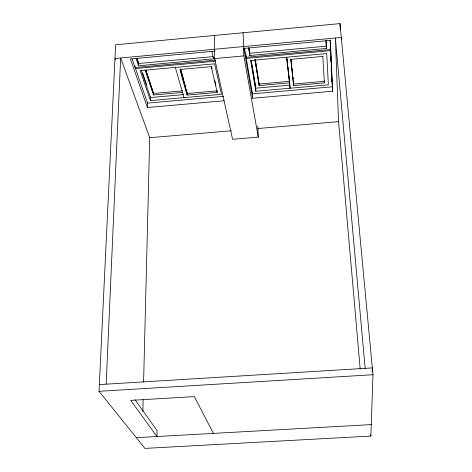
<?xml version="1.0" encoding="UTF-8"?>
<svg xmlns="http://www.w3.org/2000/svg" width="472" height="472" viewBox="0 0 472 472"><rect width="100%" height="100%" fill="white"/><g stroke="black" fill="none" stroke-linecap="round" stroke-linejoin="round"><path stroke-width="0.71" d="M217.197 91.167L217.214 92.4L187.071 95.079L187.083 91.999M182.629 92.394L153.465 94.996L153.518 92.547M150.438 100.607L140.202 70.635L214.642 63.814L221.48 94.311L150.438 100.607L150.527 96.961M142.851 411.584L143.146 399.808M143.588 382.137L149.724 137.712L120.649 57.991L106.165 384.173M224.336 100.742L147.388 107.516L147.524 102.418M372.219 371.582L372.337 367.906L99.344 384.591M213.503 56.911L213.533 58.858L138.532 65.767L138.62 63.177M370.856 436.063L372.974 374.727L339.999 23.6L115.628 44.781L99.026 391.294L144.928 448.4L370.856 436.063L370.726 434.6M135.169 66.227L135.122 67.52L215.604 60.115M214.937 51.106L130.372 58.959L147.388 107.516M212.766 56.652L138.609 63.502L136.809 58.203M214.66 58.587L243.859 55.897L258.261 137.128L232.602 139.287L214.66 58.587L214.335 35.465M248.567 48.056L249.818 55.513L326.465 48.451L326.04 40.167M135.488 68.57L215.108 61.254M322.866 56.428L290.817 59.354L293.619 85.615L324.4 82.877L322.824 56.31M182.635 90.86L153.5 93.462L145.7 70.039M254.892 59.46L259.11 85.579L289.625 82.86M217.191 90.86L187.077 93.539L180.31 69.296M324.27 81.326L293.525 84.063L290.876 59.23M183.325 94.624L150.515 97.539L141.228 70.21M290.026 85.137L255.712 88.187L251.027 60.209M255.836 91.267L328.353 84.842L326.73 53.542L250.661 60.516L255.836 91.267L255.665 86.866M223.516 96.406L147.506 103.12L132.195 59.094M330.14 40.002L332.282 86.789L252.455 93.845L244.461 47.967M252.62 98.259L332.66 91.214L330.347 40.386L243.882 48.415L252.62 98.259L252.402 92.382M149.123 137.759L231.38 130.768M257.818 128.526L338.607 121.658M99.026 391.294L372.974 374.727M136.314 437.686L371.257 424.599M135.11 399.784L157.07 430.635L156.964 436.535L130.685 400.38L194.311 396.604L213.444 433.39M115.487 59.903L114.967 58.522L341.303 37.459L341.368 39.666M136.054 58.504L138.532 65.767M142.662 72.971L146.603 84.6M137.275 59.077L138.626 63.047M145.199 70.228L153.465 94.996M145.948 70.281L153.512 93.025M175.336 67.419L183.974 97.633M180.316 68.847L187.077 93.096M187.071 95.079L179.915 69.49L211.279 66.623L217.214 92.4M180.906 69.803L181.484 71.886M181.814 73.066L182.398 75.184M182.794 76.594L183.384 78.712M184.186 81.597L184.764 83.674M185.148 85.06L185.738 87.178M211.592 66.475L212.087 68.629M214.89 80.818L215.875 85.119M211.875 51.46L213.533 58.858M249.204 48.244L249.428 49.601M251.216 60.298L255.541 86.152M249.039 48.704L249.723 52.781M248.827 47.802L249.741 53.236L326.276 46.167L325.987 40.633M255.358 59.944L255.594 61.401M255.824 62.859L256.408 66.493M256.644 67.95L256.88 69.402M257.11 70.859L257.93 75.951M258.166 77.408L258.402 78.865M258.632 80.317L258.868 81.774M255.169 59.614L255.399 61.065M255.635 62.522L255.871 63.974M256.101 65.425L256.337 66.882M256.573 68.334L256.803 69.791M257.039 71.242L257.275 72.694M257.511 74.151L257.741 75.603M257.977 77.06L258.213 78.511M258.444 79.963L258.68 81.42M255.187 60.062L259.051 84.04L289.537 81.314L289.371 79.851M286.982 58.628L287.23 60.823M287.395 62.286L287.719 65.213M287.885 66.676L288.132 68.871M288.38 71.071L288.628 73.266M288.876 75.461L289.124 77.656M286.905 58.74L287.684 65.62M287.814 66.782L289.56 82.252M289.719 83.697L290.068 88.234L286.563 57.224M291.165 59.956L291.318 61.407M291.631 64.31L291.784 65.761M292.091 68.664L292.245 70.121M293.018 77.379L293.177 78.83M365.151 368.343L335.374 38.008L338.548 121.664L360.201 369.045M330.294 46.285L330.577 49.542L246.089 57.313L246 54.717M330.288 46.734L330.63 50.634L246.278 58.386L246.231 57.088M331.592 78.741L331.846 81.674L331.704 77.986M332.288 86.813L332.66 91.214M326.246 45.843L326.465 48.451M324.246 81.019L324.4 82.877M293.431 82.517L293.619 85.615M289.519 81.007L289.59 82.24M330.252 46.451L330.453 50.852M330.724 56.717L330.925 61.118M331.197 66.983L331.397 71.384M330.17 48.604L330.306 51.548M330.648 58.894L330.748 61.1M331.126 69.183L331.226 71.39M259.01 83.119L259.11 85.579M257.824 126.071L258.261 137.128M249.658 50.964L249.818 55.513M243.109 32.745L243.859 55.897M339.999 23.6L340.182 29.471"/></g></svg>
